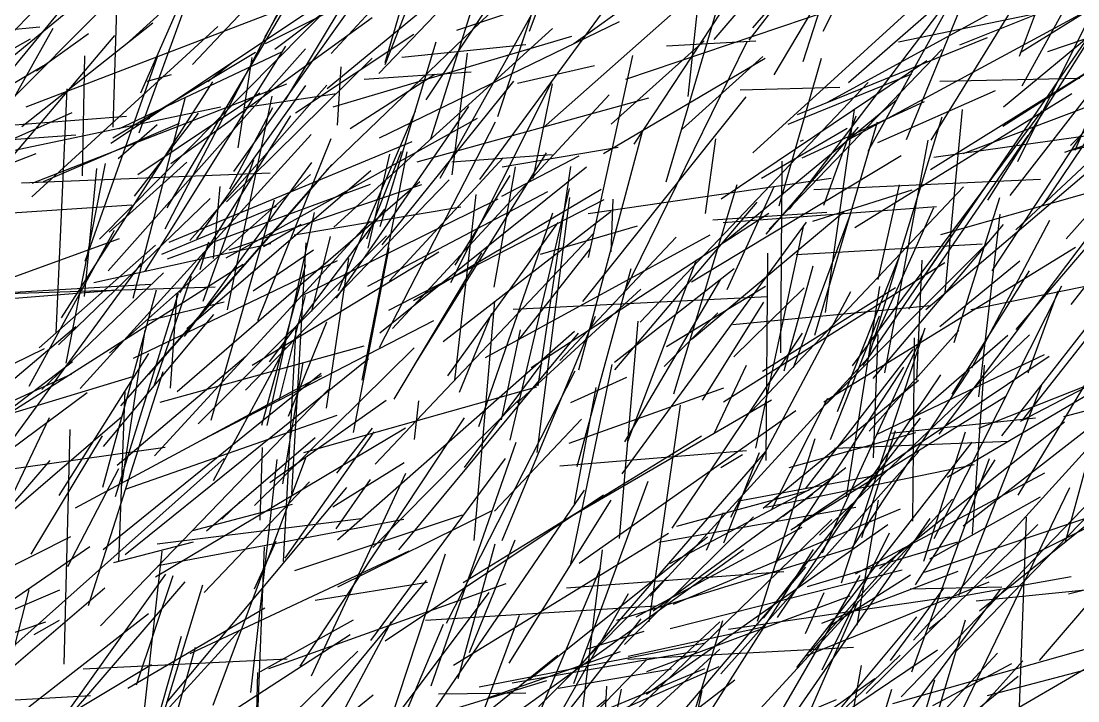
# Model space of a CAD drawing. Header units: metres. Extents: x 0 to 1019, y 0 to 619.
# Drawn here: x 253.4 to 336.1, y 409.9 to 463.1 of the extents above; entities that cross this region are included whole.
import ezdxf

# ---------------------------------------------------------------- set-up
doc = ezdxf.new("R2010")
doc.units = ezdxf.units.M

msp = doc.modelspace()

# ---------------------------------------------------------------- linework, layer by layer
at = {"color": 139}
for p, q in [((316.205, 462.263), (325.707, 481.319)), ((277.867, 456.35), (296.538, 461.893)), ((325.424, 446.346), (344.558, 451.799)), ((313.145, 435.674), (315.41, 443.899)), ((248.351, 441.007), (261.096, 442.019))]:
    msp.add_line(p, q, dxfattribs=at)
at = {"color": 154}
for p, q in [((266.863, 459.655), (285.633, 479.644)), ((244.505, 449.242), (260.485, 468.737))]:
    msp.add_line(p, q, dxfattribs=at)
at = {"color": 251}
for p, q in [((272.516, 461.808), (282.618, 479.665)), ((331.58, 460.313), (336.912, 474.589)), ((262.766, 455.117), (263.515, 455.474))]:
    msp.add_line(p, q, dxfattribs=at)
at = {"color": 18}
for p, q in [((281.443, 458.946), (299.005, 477.462)), ((290.74, 455.603), (296.984, 474.392)), ((284.232, 436.135), (294.546, 452.737)), ((245.849, 427.062), (264.704, 429.719))]:
    msp.add_line(p, q, dxfattribs=at)
at = {"color": 121}
for p, q in [((281.941, 459.674), (289.087, 477.892)), ((318.28, 453.847), (337.887, 464.428)), ((293.904, 434.524), (296.453, 451.687)), ((274.809, 446.321), (287.845, 448.518)), ((327.755, 440.481), (347.546, 444.532)), ((250.842, 421.907), (255.658, 432.032)), ((311.548, 416.34), (323.831, 431.986))]:
    msp.add_line(p, q, dxfattribs=at)
at = {"color": 153}
msp.add_line((262.81, 457.439), (271.111, 476.374), dxfattribs=at)
at = {"color": 226}
for p, q in [((274.169, 456.911), (285.932, 476.578)), ((256.19, 438.626), (257.059, 457.76)), ((268.487, 444.474), (269.017, 450.118)), ((263.953, 419.556), (283.513, 431.229)), ((276.448, 417.744), (285.231, 419.154))]:
    msp.add_line(p, q, dxfattribs=at)
at = {"color": 199}
for p, q in [((281.931, 459.807), (286.88, 476.945)), ((305.173, 454.593), (311.472, 460.302)), ((250.706, 441.724), (263.581, 442.464)), ((254.044, 409.387), (263.421, 416.704))]:
    msp.add_line(p, q, dxfattribs=at)
at = {"color": 174}
for p, q in [((273.304, 460.873), (292.65, 475.482)), ((287.157, 452.048), (294.996, 452.62)), ((326.451, 437.909), (330.021, 449.255)), ((263.423, 404.809), (279.203, 415.052))]:
    msp.add_line(p, q, dxfattribs=at)
at = {"color": 58}
for p, q in [((310.408, 461.573), (321.013, 475.304)), ((292.279, 458.19), (298.304, 459.578)), ((260.822, 425.851), (265.766, 441.757)), ((324.554, 420.969), (333.199, 425.82)), ((272.181, 412.148), (279.45, 416.188))]:
    msp.add_line(p, q, dxfattribs=at)
at = {"color": 65}
for p, q in [((285.129, 456.909), (296.067, 473.369)), ((304.395, 423.364), (314.579, 438.643)), ((292.424, 404.361), (299.16, 409.942))]:
    msp.add_line(p, q, dxfattribs=at)
at = {"color": 155}
for p, q in [((314.639, 459.893), (318.959, 473.298)), ((246.206, 445.284), (255.956, 462.505))]:
    msp.add_line(p, q, dxfattribs=at)
at = {"color": 134}
for p, q in [((262.673, 454.307), (269.266, 472.39)), ((274.114, 421.012), (281.08, 430.919))]:
    msp.add_line(p, q, dxfattribs=at)
at = {"color": 71}
for p, q in [((260.657, 454.754), (261.179, 471.877)), ((273.29, 407.414), (279.782, 413.737))]:
    msp.add_line(p, q, dxfattribs=at)
at = {"color": 252}
for p, q in [((296.702, 461.306), (310.726, 471.386)), ((259.586, 445.99), (277.903, 464.546)), ((304.508, 433.892), (309.481, 450.264)), ((331.801, 431.837), (338.323, 440.128)), ((295.609, 428.252), (310.206, 429.457))]:
    msp.add_line(p, q, dxfattribs=at)
at = {"color": 158}
for p, q in [((324.648, 453.738), (335.941, 472.023)), ((276.18, 440.337), (277.641, 446.198)), ((271.953, 408.077), (272.479, 421.921))]:
    msp.add_line(p, q, dxfattribs=at)
at = {"color": 216}
for p, q in [((331.441, 452.072), (341.041, 471.418)), ((255.203, 450.494), (265.849, 455.065)), ((325.92, 427.357), (343.966, 438.011))]:
    msp.add_line(p, q, dxfattribs=at)
at = {"color": 248}
for p, q in [((285.507, 453.837), (290.932, 470.994)), ((246.381, 444.915), (260.765, 461.931)), ((297.833, 444.561), (301.318, 460.369)), ((272.886, 436.402), (281.899, 448.337))]:
    msp.add_line(p, q, dxfattribs=at)
at = {"color": 57}
for p, q in [((289.35, 450.669), (303.928, 470.561)), ((287.077, 442.593), (295.019, 458.404)), ((278.113, 441.363), (288.467, 456.377)), ((251.359, 441.698), (268.623, 442.256)), ((297.059, 412.451), (311.689, 429.357))]:
    msp.add_line(p, q, dxfattribs=at)
at = {"color": 204}
for p, q in [((294.305, 454.708), (312.786, 471.076)), ((278.211, 454.908), (278.482, 459.475)), ((269.72, 445.159), (284.791, 450.265)), ((324.887, 422.554), (334.89, 442.343)), ((311.083, 404.678), (324.578, 424.127)), ((287.283, 412.658), (304.091, 422.968)), ((308.92, 403.656), (320.259, 411.607))]:
    msp.add_line(p, q, dxfattribs=at)
at = {"color": 143}
for p, q in [((301.41, 453.42), (312.908, 470.894)), ((271.706, 425.158), (284.202, 437.489)), ((314.169, 423.589), (333.901, 436.846)), ((308.635, 406.352), (326.316, 425.646)), ((261.794, 410.837), (272.524, 417.131))]:
    msp.add_line(p, q, dxfattribs=at)
at = {"color": 83}
for p, q in [((310.693, 452.758), (330.634, 470.922)), ((312.756, 448.596), (316.085, 460.151)), ((299.848, 402.66), (317.259, 409.969))]:
    msp.add_line(p, q, dxfattribs=at)
at = {"color": 195}
for p, q in [((322.737, 453.785), (329.683, 470.764)), ((307.009, 447.993), (307.817, 453.839)), ((288.529, 413.652), (292.108, 422.465)), ((298.435, 401.074), (314.85, 420.314))]:
    msp.add_line(p, q, dxfattribs=at)
at = {"color": 108}
for p, q in [((261.629, 461.23), (271.398, 470.055)), ((308.451, 445.748), (321.948, 456.899)), ((272.397, 445.421), (275.365, 447.159)), ((300.267, 422.558), (301.723, 439.567)), ((308.192, 428.111), (309.897, 429.139)), ((295.474, 410.852), (304.331, 412.371))]:
    msp.add_line(p, q, dxfattribs=at)
at = {"color": 133}
for p, q in [((277.329, 451.381), (296.858, 470.175)), ((249.056, 399.17), (266.281, 419.158))]:
    msp.add_line(p, q, dxfattribs=at)
at = {"color": 115}
for p, q in [((310.691, 462.54), (317.483, 470.341)), ((247.895, 456.313), (262.804, 468.532))]:
    msp.add_line(p, q, dxfattribs=at)
at = {"color": 131}
for p, q in [((331.632, 460.606), (347.365, 470.378)), ((255.073, 434.217), (264.592, 443.36))]:
    msp.add_line(p, q, dxfattribs=at)
at = {"color": 182}
for p, q in [((246.751, 450.97), (265.133, 469.42)), ((331.786, 457.985), (335.128, 464.045)), ((331.649, 431.755), (346.46, 439.492)), ((296.751, 425.291), (298.451, 434.373))]:
    msp.add_line(p, q, dxfattribs=at)
at = {"color": 161}
msp.add_line((272.577, 461.306), (289.058, 469.577), dxfattribs=at)
at = {"color": 2}
for p, q in [((286.228, 450.757), (296.631, 469.362)), ((283.007, 421.668), (297.054, 438.647)), ((324.797, 409.495), (330.963, 412.791))]:
    msp.add_line(p, q, dxfattribs=at)
at = {"color": 177}
for p, q in [((293.228, 462.276), (295.914, 469.377)), ((242.733, 454.145), (261.698, 455.611)), ((287.387, 434.963), (289.039, 449.494)), ((319.576, 410.419), (333.014, 423.658))]:
    msp.add_line(p, q, dxfattribs=at)
at = {"color": 104}
for p, q in [((319.736, 452.876), (328.716, 469.113)), ((314.808, 413.355), (329.202, 419.161))]:
    msp.add_line(p, q, dxfattribs=at)
at = {"color": 66}
for p, q in [((305.653, 457.165), (306.822, 468.03)), ((300.919, 413.109), (318.583, 414.049))]:
    msp.add_line(p, q, dxfattribs=at)
at = {"color": 135}
for p, q in [((326.895, 461.212), (344.657, 468.315)), ((307.681, 430.787), (310.204, 436.118))]:
    msp.add_line(p, q, dxfattribs=at)
at = {"color": 24}
for p, q in [((333.419, 448.657), (346.508, 468.095)), ((308.787, 415.478), (326.124, 417.989))]:
    msp.add_line(p, q, dxfattribs=at)
at = {"color": 90}
for p, q in [((241.711, 451.052), (257.921, 467.376)), ((290.558, 405.608), (306.935, 412.39))]:
    msp.add_line(p, q, dxfattribs=at)
at = {"color": 196}
for p, q in [((277.698, 460.517), (284.023, 467.346)), ((286.475, 437.979), (299.621, 448.173)), ((285.097, 416.17), (303.12, 417.296))]:
    msp.add_line(p, q, dxfattribs=at)
at = {"color": 54}
for p, q in [((312.369, 458.867), (317.737, 467.892)), ((242.334, 410.593), (258.827, 421.939))]:
    msp.add_line(p, q, dxfattribs=at)
at = {"color": 109}
msp.add_line((330.322, 456.347), (343.933, 467.641), dxfattribs=at)
at = {"color": 246}
for p, q in [((270.089, 451.281), (280.847, 466.418)), ((335.606, 452.945), (352.35, 457.124)), ((259.878, 429.763), (268.532, 440.106))]:
    msp.add_line(p, q, dxfattribs=at)
at = {"color": 11}
for p, q in [((277.393, 457.777), (287.944, 466.515)), ((271.604, 441.944), (276.314, 445.152))]:
    msp.add_line(p, q, dxfattribs=at)
at = {"color": 62}
for p, q in [((316.585, 456.733), (335.575, 467.121)), ((258.394, 441.503), (259.37, 451.529)), ((311.067, 416.089), (315.579, 430.392))]:
    msp.add_line(p, q, dxfattribs=at)
at = {"color": 191}
for p, q in [((333.777, 460.67), (350.35, 466.377)), ((287.538, 462.338), (298.922, 466.23)), ((263.45, 435.407), (276.835, 450.705)), ((318.029, 425.82), (320.628, 442.275)), ((306.762, 433.382), (311.554, 441.063)), ((291.87, 407.303), (304.009, 419.543))]:
    msp.add_line(p, q, dxfattribs=at)
at = {"color": 88}
for p, q in [((303.909, 450.473), (308.432, 465.8)), ((276.984, 406.085), (294.579, 411.444))]:
    msp.add_line(p, q, dxfattribs=at)
at = {"color": 208}
for p, q in [((313.571, 448.331), (326.746, 465.688)), ((318.676, 446.908), (335.656, 457.381)), ((261.245, 432.957), (277.774, 451.826)), ((294.088, 444.824), (301.678, 447.024)), ((310.934, 429.645), (314.698, 447.076)), ((243.746, 431.84), (255.274, 437.436)), ((282.164, 407.767), (286.663, 421.356)), ((240.391, 411.682), (256.484, 418.533))]:
    msp.add_line(p, q, dxfattribs=at)
at = {"color": 149}
for p, q in [((322.09, 461.44), (342.021, 465.604)), ((330.259, 454.825), (341.91, 462.25)), ((264.896, 444.455), (280.776, 450.287)), ((256.801, 412.727), (257.278, 431.09))]:
    msp.add_line(p, q, dxfattribs=at)
at = {"color": 212}
msp.add_line((329.08, 449.04), (339.884, 466.188), dxfattribs=at)
at = {"color": 126}
msp.add_line((260.476, 453.518), (278.243, 465.357), dxfattribs=at)
at = {"color": 128}
for p, q in [((253.84, 456.356), (273.751, 463.97)), ((242.304, 453.056), (257.712, 454.169)), ((284.22, 430.31), (284.564, 433.338))]:
    msp.add_line(p, q, dxfattribs=at)
at = {"color": 241}
for p, q in [((264.719, 446.796), (274.029, 464.63)), ((328.383, 433.646), (330.044, 447.951)), ((302.701, 397.857), (308.352, 416.146))]:
    msp.add_line(p, q, dxfattribs=at)
at = {"color": 44}
for p, q in [((264.861, 448.432), (274.163, 464.176)), ((265.137, 434.339), (265.643, 441.773)), ((250.866, 405.023), (263.653, 412.713))]:
    msp.add_line(p, q, dxfattribs=at)
at = {"color": 132}
for p, q in [((300.768, 458.508), (316.84, 463.95)), ((256.958, 436.275), (260.04, 451.912)), ((261.311, 426.592), (263.154, 438.873)), ((256.413, 425.923), (263.434, 437.05))]:
    msp.add_line(p, q, dxfattribs=at)
at = {"color": 92}
for p, q in [((330.834, 449.403), (342.491, 464.455)), ((296.427, 420.456), (299.693, 436.186))]:
    msp.add_line(p, q, dxfattribs=at)
at = {"color": 173}
for p, q in [((265.151, 451.908), (280.904, 463.339)), ((296.318, 430.031), (308.419, 434.367)), ((314.825, 415.116), (316.283, 418.336)), ((297.772, 413.924), (302.19, 415.303))]:
    msp.add_line(p, q, dxfattribs=at)
at = {"color": 74}
msp.add_line((307.674, 461.626), (309.398, 463.636), dxfattribs=at)
at = {"color": 228}
for p, q in [((318.198, 458.247), (324.654, 463.885)), ((280.291, 458.524), (288.657, 459.097)), ((284.433, 452.044), (302.55, 457.056)), ((299.908, 435.765), (311.045, 448.896)), ((327.838, 435.914), (333.947, 447.48)), ((296.942, 428.188), (301.173, 443.695)), ((293.212, 411.544), (307.142, 422.704))]:
    msp.add_line(p, q, dxfattribs=at)
at = {"color": 180}
for p, q in [((331.28, 446.732), (349.352, 463.642)), ((259.871, 421.714), (276.924, 435.511)), ((278.143, 427.678), (280.942, 431.198))]:
    msp.add_line(p, q, dxfattribs=at)
at = {"color": 167}
for p, q in [((335.222, 446.017), (350.475, 463.167)), ((280.962, 421.854), (292.431, 433.458)), ((328.934, 419.463), (344.658, 427.329)), ((285.263, 408.401), (297.529, 426.349)), ((310.205, 404.335), (319.11, 419.673))]:
    msp.add_line(p, q, dxfattribs=at)
at = {"color": 253}
msp.add_line((239.02, 461.154), (254.914, 462.612), dxfattribs=at)
at = {"color": 186}
for p, q in [((253.499, 454.812), (263.753, 462.929)), ((327.165, 452.697), (344.815, 459.373)), ((280.592, 445.279), (282.286, 452.636)), ((316.102, 415.937), (326.777, 420.012))]:
    msp.add_line(p, q, dxfattribs=at)
at = {"color": 61}
for p, q in [((254.292, 449.312), (268.829, 462.647)), ((282.26, 442.722), (291.154, 452.37)), ((280.145, 400.836), (286.485, 415.859))]:
    msp.add_line(p, q, dxfattribs=at)
at = {"color": 183}
for p, q in [((277.914, 446.934), (295.031, 462.486)), ((270.997, 434.174), (286.932, 450.642))]:
    msp.add_line(p, q, dxfattribs=at)
at = {"color": 34}
for p, q in [((281.496, 453.918), (300.259, 463.038)), ((267.694, 441.14), (271.655, 452.209)), ((320.114, 435.09), (330.328, 447.131))]:
    msp.add_line(p, q, dxfattribs=at)
at = {"color": 215}
for p, q in [((323.873, 442.725), (337.361, 462.39)), ((324.865, 452.413), (343.717, 455.061)), ((260.333, 446.53), (266.413, 452.013)), ((320.607, 420.217), (335.08, 431.706)), ((321.483, 430.799), (332.822, 432.015))]:
    msp.add_line(p, q, dxfattribs=at)
at = {"color": 72}
for p, q in [((240.879, 454.135), (254.177, 461.683)), ((300.66, 414.271), (310.765, 424.255))]:
    msp.add_line(p, q, dxfattribs=at)
at = {"color": 86}
for p, q in [((254.637, 459.167), (258.709, 462.081)), ((269.504, 448.917), (280.926, 460.159))]:
    msp.add_line(p, q, dxfattribs=at)
at = {"color": 53}
for p, q in [((274.903, 455.879), (284.165, 462.036)), ((258.235, 450.956), (258.421, 460.331))]:
    msp.add_line(p, q, dxfattribs=at)
at = {"color": 9}
msp.add_line((281.527, 446.982), (285.933, 461.434), dxfattribs=at)
at = {"color": 146}
for p, q in [((299.604, 454.988), (306.89, 461.512)), ((265.03, 445.764), (284.043, 453.649)), ((256.365, 437.708), (268.246, 449.163)), ((328.442, 416.896), (342.587, 428.305))]:
    msp.add_line(p, q, dxfattribs=at)
at = {"color": 25}
for p, q in [((300.588, 441.741), (310.267, 461.452)), ((262.228, 436.688), (278.199, 444.311)), ((296.126, 404.863), (308.127, 416.047))]:
    msp.add_line(p, q, dxfattribs=at)
at = {"color": 249}
for p, q in [((303.944, 461.134), (310.938, 461.503)), ((249.949, 422.332), (261.325, 432.122)), ((277.846, 425.044), (283.419, 428.5)), ((276.179, 411.824), (283.535, 427.68)), ((321.665, 409.66), (340.49, 414.967))]:
    msp.add_line(p, q, dxfattribs=at)
at = {"color": 98}
msp.add_line((314.184, 455.738), (329.057, 461.776), dxfattribs=at)
at = {"color": 41}
msp.add_line((335.557, 453.327), (344.274, 462.004), dxfattribs=at)
at = {"color": 99}
for p, q in [((260.243, 443.515), (275.693, 460.883)), ((254.077, 434.474), (260.744, 446.684))]:
    msp.add_line(p, q, dxfattribs=at)
at = {"color": 42}
for p, q in [((260.609, 453.919), (271.793, 460.621)), ((291.092, 451.644), (300.159, 453.197)), ((266.683, 413.571), (283.806, 421.608))]:
    msp.add_line(p, q, dxfattribs=at)
at = {"color": 40}
for p, q in [((261.093, 454.623), (273.903, 460.679)), ((314.847, 408.288), (318.933, 417.66))]:
    msp.add_line(p, q, dxfattribs=at)
at = {"color": 36}
msp.add_line((263.152, 443.487), (274.158, 461.09), dxfattribs=at)
at = {"color": 119}
for p, q in [((283.227, 460.232), (292.93, 461.233)), ((311.975, 446.779), (325.483, 460.838)), ((324.495, 415.492), (325.803, 416.532))]:
    msp.add_line(p, q, dxfattribs=at)
at = {"color": 164}
for p, q in [((324.611, 451.457), (339.42, 460.671)), ((325.761, 441.788), (327.105, 456.142))]:
    msp.add_line(p, q, dxfattribs=at)
at = {"color": 76}
for p, q in [((258.457, 444.271), (264.147, 460.341)), ((311.387, 450.768), (318.09, 454.692)), ((257.088, 420.369), (261.085, 428.038))]:
    msp.add_line(p, q, dxfattribs=at)
at = {"color": 244}
msp.add_line((268.057, 458.326), (270.015, 459.863), dxfattribs=at)
at = {"color": 37}
for p, q in [((270.42, 453.13), (271.522, 460.199)), ((316.455, 433.102), (329.366, 446.01)), ((327.164, 423.563), (342.492, 435.513))]:
    msp.add_line(p, q, dxfattribs=at)
at = {"color": 123}
for p, q in [((287.172, 451.029), (288.373, 460.538)), ((328.38, 431.187), (343.479, 437.168))]:
    msp.add_line(p, q, dxfattribs=at)
at = {"color": 227}
for p, q in [((299.008, 452.684), (311.664, 460.161)), ((314.419, 453.663), (314.668, 453.765)), ((291.067, 449.35), (297.119, 452.502))]:
    msp.add_line(p, q, dxfattribs=at)
at = {"color": 221}
for p, q in [((308.226, 449.156), (324.31, 459.978)), ((297.804, 447.997), (316.838, 450.754)), ((330.18, 430.601), (344.051, 448.371))]:
    msp.add_line(p, q, dxfattribs=at)
at = {"color": 91}
for p, q in [((246.187, 454.248), (255.188, 459.583)), ((311.74, 428.67), (311.88, 444.899)), ((323.13, 412.12), (329.213, 428.829)), ((252.36, 411.806), (254.075, 418.534))]:
    msp.add_line(p, q, dxfattribs=at)
at = {"color": 47}
for p, q in [((313.478, 454.998), (323.154, 458.939)), ((279.187, 454.649), (285.829, 458.897)), ((296.45, 424.272), (312.158, 433.411)), ((287.655, 411.604), (290.548, 422.149))]:
    msp.add_line(p, q, dxfattribs=at)
at = {"color": 63}
for p, q in [((254.31, 450.379), (274.244, 458.153)), ((258.057, 434.301), (276.152, 454.187)), ((248.106, 430.976), (262.186, 435.237))]:
    msp.add_line(p, q, dxfattribs=at)
at = {"color": 20}
for p, q in [((256.599, 439.844), (268.434, 458.317)), ((254.469, 415.037), (256.448, 416.18))]:
    msp.add_line(p, q, dxfattribs=at)
at = {"color": 136}
for p, q in [((263.306, 458.367), (265.215, 458.872)), ((301.887, 439.497), (319.726, 458.264)), ((290.459, 442.244), (292.138, 451.641)), ((273.975, 420.753), (274.975, 439.07)), ((291.038, 431.839), (292.527, 438.888)), ((285.662, 395.87), (302.399, 413.091))]:
    msp.add_line(p, q, dxfattribs=at)
at = {"color": 245}
for p, q in [((281.692, 445.554), (291.99, 458.35)), ((308.369, 447.285), (325.082, 448.552)), ((240.015, 420.186), (258.622, 433.999)), ((313.066, 424.304), (317.98, 428.121))]:
    msp.add_line(p, q, dxfattribs=at)
at = {"color": 211}
msp.add_line((293.524, 450.735), (295.015, 458.149), dxfattribs=at)
at = {"color": 137}
for p, q in [((325.329, 458.346), (336.281, 458.598)), ((316.247, 433.254), (335.955, 445.36)), ((264.324, 433.24), (280.298, 437.652))]:
    msp.add_line(p, q, dxfattribs=at)
at = {"color": 140}
for p, q in [((335.925, 452.955), (338.317, 458.557)), ((280.494, 446.021), (283.221, 452.875))]:
    msp.add_line(p, q, dxfattribs=at)
at = {"color": 85}
for p, q in [((262.589, 451.042), (272.113, 457.435)), ((326.299, 433.864), (332.354, 443.513)), ((257.707, 424.97), (276.982, 435.328)), ((268.483, 409.529), (275.722, 428.864)), ((278.093, 423.321), (280.789, 427.169)), ((264.853, 409.722), (278.924, 426.546))]:
    msp.add_line(p, q, dxfattribs=at)
at = {"color": 201}
for p, q in [((266.643, 445.892), (277.371, 458.058)), ((251.946, 447.991), (262.111, 448.676)), ((305.963, 438.201), (317.847, 448.161))]:
    msp.add_line(p, q, dxfattribs=at)
at = {"color": 179}
for p, q in [((267.189, 446.019), (275.723, 458.025)), ((308.971, 424.236), (318.378, 441.883)), ((302.798, 401.865), (315.444, 421.699))]:
    msp.add_line(p, q, dxfattribs=at)
at = {"color": 84}
for p, q in [((270.859, 456.295), (278.122, 457.403)), ((298.391, 406.028), (316.887, 424.04))]:
    msp.add_line(p, q, dxfattribs=at)
at = {"color": 6}
for p, q in [((282.501, 439.002), (299.47, 457.297)), ((313.548, 428.127), (323.463, 430.855)), ((262.55, 404.124), (264.47, 421.562)), ((300.944, 413.349), (311.522, 415.657))]:
    msp.add_line(p, q, dxfattribs=at)
at = {"color": 116}
for p, q in [((309.718, 457.689), (317.497, 457.894)), ((308.408, 433.265), (325.723, 444.163)), ((323.217, 423.929), (323.349, 438.279))]:
    msp.add_line(p, q, dxfattribs=at)
at = {"color": 68}
for p, q in [((320.478, 453.564), (329.688, 457.619)), ((318.87, 415.777), (320.539, 425.569))]:
    msp.add_line(p, q, dxfattribs=at)
at = {"color": 156}
for p, q in [((262.217, 441.372), (266.303, 457.104)), ((335.406, 418.231), (336.658, 418.54))]:
    msp.add_line(p, q, dxfattribs=at)
at = {"color": 181}
msp.add_line((269.592, 440.454), (273.083, 457.197), dxfattribs=at)
at = {"color": 169}
for p, q in [((297.4, 441.12), (310.184, 457.135)), ((312.631, 416.385), (325.411, 435.379))]:
    msp.add_line(p, q, dxfattribs=at)
at = {"color": 187}
for p, q in [((314.559, 452.354), (324.129, 456.755)), ((320.496, 442.841), (322.19, 450.239))]:
    msp.add_line(p, q, dxfattribs=at)
at = {"color": 238}
msp.add_line((324.233, 440.498), (343.204, 456.622), dxfattribs=at)
at = {"color": 209}
msp.add_line((335.109, 452.799), (345.658, 456.567), dxfattribs=at)
at = {"color": 168}
msp.add_line((240.68, 448.431), (257.43, 455.893), dxfattribs=at)
at = {"color": 205}
for p, q in [((252.304, 452.816), (269.082, 456.36)), ((333.13, 413.004), (348.488, 431.01))]:
    msp.add_line(p, q, dxfattribs=at)
at = {"color": 70}
for p, q in [((262.313, 449.363), (267.323, 455.866)), ((318.499, 436.078), (333.343, 456.044)), ((308.208, 411.978), (323.687, 429.373)), ((309.462, 425.497), (320.5, 427.54)), ((329.063, 410.286), (341.215, 413.469))]:
    msp.add_line(p, q, dxfattribs=at)
at = {"color": 22}
for p, q in [((265.863, 441.787), (274.541, 455.655)), ((271.959, 439.624), (277.712, 453.873)), ((309.136, 439.314), (324.614, 440.795)), ((268.492, 427.092), (274.136, 437.531))]:
    msp.add_line(p, q, dxfattribs=at)
at = {"color": 184}
for p, q in [((269.767, 449.944), (273.144, 456.287)), ((298.173, 400.083), (300.423, 410.766))]:
    msp.add_line(p, q, dxfattribs=at)
at = {"color": 89}
for p, q in [((278.267, 441.971), (284.312, 456.034)), ((303.938, 437.586), (311.685, 442.302)), ((302.661, 418.052), (319.735, 436.713)), ((275.558, 429.301), (293.807, 434.435))]:
    msp.add_line(p, q, dxfattribs=at)
at = {"color": 159}
msp.add_line((316.247, 448.647), (318.796, 455.637), dxfattribs=at)
at = {"color": 79}
for p, q in [((316.378, 440.262), (318.644, 456.133)), ((308.688, 442.062), (312.361, 450.101)), ((323.417, 418.939), (329.664, 428.731))]:
    msp.add_line(p, q, dxfattribs=at)
at = {"color": 150}
msp.add_line((329.44, 443.515), (337.414, 455.642), dxfattribs=at)
at = {"color": 29}
for p, q in [((335.605, 440.886), (347.503, 455.984)), ((251.612, 431.834), (270.831, 444.023))]:
    msp.add_line(p, q, dxfattribs=at)
at = {"color": 113}
for p, q in [((261.042, 452.297), (264.08, 454.97)), ((309.216, 436.778), (314.707, 442.171)), ((324.123, 419.916), (339.375, 425.045))]:
    msp.add_line(p, q, dxfattribs=at)
at = {"color": 26}
for p, q in [((269.483, 444.54), (289.168, 455.458)), ((299.867, 436.357), (309.244, 443.686))]:
    msp.add_line(p, q, dxfattribs=at)
at = {"color": 240}
for p, q in [((281.476, 437.521), (290.562, 455.169)), ((316.131, 412.287), (321.384, 423.012))]:
    msp.add_line(p, q, dxfattribs=at)
at = {"color": 141}
for p, q in [((315.563, 438.49), (320.461, 455.172)), ((297.087, 435.757), (302.076, 454.426)), ((288.902, 422.4), (290.517, 441.129))]:
    msp.add_line(p, q, dxfattribs=at)
at = {"color": 78}
for p, q in [((319.681, 436.461), (325.504, 455.573)), ((275.285, 412.571), (288.131, 432.013)), ((281.933, 414.543), (299.003, 425.991))]:
    msp.add_line(p, q, dxfattribs=at)
at = {"color": 23}
for p, q in [((311.747, 446.38), (318.963, 454.77)), ((278.228, 418.769), (290.252, 424.728)), ((321.941, 398.118), (327.346, 416.199)), ((289.97, 410.102), (300.354, 413.72))]:
    msp.add_line(p, q, dxfattribs=at)
at = {"color": 122}
for p, q in [((322.908, 440.514), (332.24, 454.101)), ((272.914, 426.954), (282.008, 433.394))]:
    msp.add_line(p, q, dxfattribs=at)
at = {"color": 171}
for p, q in [((321.029, 435.525), (324.412, 453.742)), ((268.309, 431.812), (273.271, 449.065))]:
    msp.add_line(p, q, dxfattribs=at)
at = {"color": 77}
msp.add_line((239.451, 446.908), (254.628, 452.695), dxfattribs=at)
at = {"color": 225}
for p, q in [((280.122, 434.948), (283.664, 452.839)), ((302.38, 410.383), (321.255, 423.669))]:
    msp.add_line(p, q, dxfattribs=at)
at = {"color": 52}
for p, q in [((305.894, 442.665), (322.302, 452.541)), ((291.862, 411.256), (306.202, 413.748))]:
    msp.add_line(p, q, dxfattribs=at)
at = {"color": 15}
for p, q in [((331.299, 438.909), (343.15, 452.782)), ((292.265, 433.186), (301.925, 442.073)), ((315.197, 413.679), (322.434, 421.802))]:
    msp.add_line(p, q, dxfattribs=at)
at = {"color": 125}
msp.add_line((266.24, 438.369), (276.194, 452.001), dxfattribs=at)
at = {"color": 142}
for p, q in [((281.506, 438.666), (297.684, 451.661)), ((316.158, 421.448), (324.043, 438.653)), ((317.642, 419.084), (324.176, 439.053)), ((258.297, 412.358), (274.254, 413.137))]:
    msp.add_line(p, q, dxfattribs=at)
at = {"color": 111}
msp.add_line((312.901, 437.099), (312.988, 452.103), dxfattribs=at)
at = {"color": 234}
for p, q in [((253.469, 450.4), (272.932, 451.192)), ((254.232, 421.343), (259.811, 430.602))]:
    msp.add_line(p, q, dxfattribs=at)
at = {"color": 207}
msp.add_line((260.372, 437.061), (276.077, 451.065), dxfattribs=at)
at = {"color": 203}
for p, q in [((266.411, 438.988), (280.8, 451.355)), ((244.701, 440.075), (261.136, 446.035)), ((281.146, 428.387), (298.293, 446.498)), ((313.684, 423.249), (330.563, 433.739))]:
    msp.add_line(p, q, dxfattribs=at)
at = {"color": 229}
for p, q in [((287.399, 443.949), (291.707, 450.962)), ((289.791, 436.725), (307.37, 446.332)), ((304.213, 420.602), (317.441, 427.621))]:
    msp.add_line(p, q, dxfattribs=at)
at = {"color": 151}
for p, q in [((315.477, 449.868), (333.214, 450.68)), ((271.717, 418.61), (273.393, 422.365)), ((235.638, 409.48), (255.372, 416.033))]:
    msp.add_line(p, q, dxfattribs=at)
at = {"color": 50}
for p, q in [((265.662, 434.067), (284.647, 450.516)), ((303.338, 422.269), (318.754, 425.012)), ((251.534, 401.226), (264.762, 419.763)), ((289.855, 398.744), (300.97, 418.245))]:
    msp.add_line(p, q, dxfattribs=at)
at = {"color": 105}
for p, q in [((284.147, 441.19), (298.821, 449.918)), ((324.081, 420.791), (327.345, 430.92))]:
    msp.add_line(p, q, dxfattribs=at)
at = {"color": 176}
for p, q in [((291.721, 430.252), (296.346, 449.962)), ((243.904, 415.953), (257.331, 422.71))]:
    msp.add_line(p, q, dxfattribs=at)
at = {"color": 237}
for p, q in [((310.593, 432.536), (327.197, 450.084)), ((323.025, 431.834), (330.661, 438.47)), ((250.832, 423.007), (255.728, 428.666))]:
    msp.add_line(p, q, dxfattribs=at)
at = {"color": 114}
for p, q in [((315.396, 447.403), (323.174, 449.855)), ((322.319, 410.166), (339.61, 428.109)), ((302.397, 412.164), (318.325, 418.078))]:
    msp.add_line(p, q, dxfattribs=at)
at = {"color": 233}
msp.add_line((275.391, 441.556), (290.766, 449.139), dxfattribs=at)
at = {"color": 193}
for p, q in [((280.571, 442.316), (294.668, 449.714)), ((315.867, 407.613), (325.153, 413.842))]:
    msp.add_line(p, q, dxfattribs=at)
at = {"color": 3}
for p, q in [((282.226, 440.437), (299.057, 449.1)), ((279.456, 430.849), (282.24, 445.301)), ((318.474, 421.829), (327.665, 435.748))]:
    msp.add_line(p, q, dxfattribs=at)
at = {"color": 33}
msp.add_line((293.82, 429.303), (296.39, 449.247), dxfattribs=at)
at = {"color": 127}
msp.add_line((299.611, 445.012), (299.778, 449.116), dxfattribs=at)
at = {"color": 101}
msp.add_line((325.271, 430.717), (339.26, 449.264), dxfattribs=at)
at = {"color": 59}
for p, q in [((264.46, 444.814), (273.428, 448.574)), ((320.142, 428.878), (320.508, 438.539))]:
    msp.add_line(p, q, dxfattribs=at)
at = {"color": 200}
for p, q in [((320.166, 438.018), (324.873, 448.481)), ((277.334, 432.764), (279.099, 444.491))]:
    msp.add_line(p, q, dxfattribs=at)
at = {"color": 82}
for p, q in [((263.884, 429.039), (280.749, 447.405)), ((288.888, 399.735), (301.953, 416.269))]:
    msp.add_line(p, q, dxfattribs=at)
at = {"color": 120}
msp.add_line((272.687, 431.398), (276.413, 448.072), dxfattribs=at)
at = {"color": 73}
msp.add_line((289.263, 431.333), (295.04, 448.062), dxfattribs=at)
at = {"color": 16}
msp.add_line((293.345, 435.959), (311.942, 448.017), dxfattribs=at)
at = {"color": 144}
for p, q in [((307.58, 447.507), (316.501, 448.1)), ((319.337, 436.104), (326.291, 446.292)), ((311.71, 425.014), (328.016, 428.365))]:
    msp.add_line(p, q, dxfattribs=at)
at = {"color": 239}
for p, q in [((313.883, 435.953), (318.34, 447.959)), ((269.158, 424.066), (270.615, 425.497))]:
    msp.add_line(p, q, dxfattribs=at)
at = {"color": 243}
for p, q in [((286.844, 435.289), (295.468, 447.296)), ((261.583, 421.308), (280.632, 436.654))]:
    msp.add_line(p, q, dxfattribs=at)
at = {"color": 236}
for p, q in [((300.473, 427.627), (314.899, 447.325)), ((311.452, 435.65), (321.862, 442.218))]:
    msp.add_line(p, q, dxfattribs=at)
at = {"color": 69}
for p, q in [((267.296, 431.536), (282.037, 446.259)), ((312.164, 424.813), (316.571, 433.546))]:
    msp.add_line(p, q, dxfattribs=at)
at = {"color": 210}
for p, q in [((267.452, 443.616), (268.139, 445.773)), ((272.139, 423.996), (272.332, 429.69)), ((285.097, 396.892), (292.44, 416.565))]:
    msp.add_line(p, q, dxfattribs=at)
at = {"color": 87}
for p, q in [((274.638, 426.068), (275.75, 445.71)), ((304.765, 423.523), (315.116, 426.353)), ((264.336, 409.035), (265.983, 414.919))]:
    msp.add_line(p, q, dxfattribs=at)
at = {"color": 95}
msp.add_line((295.59, 436.496), (304.702, 446.142), dxfattribs=at)
at = {"color": 5}
for p, q in [((254.857, 437.495), (263.949, 445.519)), ((317.318, 432.509), (322.103, 444.457)), ((263.416, 439.619), (269.32, 441.094)), ((318.873, 401.859), (321.568, 410.763))]:
    msp.add_line(p, q, dxfattribs=at)
at = {"color": 254}
for p, q in [((259.146, 442.589), (272.972, 445.647)), ((287.756, 434.023), (290.267, 440.205)), ((301.294, 405.357), (309.287, 411.507))]:
    msp.add_line(p, q, dxfattribs=at)
at = {"color": 206}
for p, q in [((271.53, 436.125), (286.121, 445.009)), ((267.959, 423.172), (276.458, 430.464))]:
    msp.add_line(p, q, dxfattribs=at)
at = {"color": 56}
msp.add_line((282.647, 433.458), (289.497, 444.92), dxfattribs=at)
at = {"color": 30}
for p, q in [((292.398, 438.117), (297.998, 445.262)), ((304.244, 415.527), (322.375, 420.105))]:
    msp.add_line(p, q, dxfattribs=at)
at = {"color": 107}
for p, q in [((314.099, 444.781), (328.652, 445.628)), ((246.864, 429.982), (257.737, 439.149)), ((258.729, 417.316), (264.564, 435.625)), ((314.989, 418.8), (326.738, 422.307))]:
    msp.add_line(p, q, dxfattribs=at)
at = {"color": 64}
msp.add_line((250.805, 427.632), (262.831, 444.074), dxfattribs=at)
at = {"color": 118}
for p, q in [((300.911, 430.148), (306.305, 444.376)), ((301.58, 416.429), (314.569, 423.438))]:
    msp.add_line(p, q, dxfattribs=at)
at = {"color": 7}
for p, q in [((323.531, 434.953), (323.942, 444.351)), ((323.002, 418.61), (330.189, 418.785))]:
    msp.add_line(p, q, dxfattribs=at)
at = {"color": 160}
msp.add_line((325.331, 439.151), (331.592, 444.301), dxfattribs=at)
at = {"color": 138}
msp.add_line((272.282, 431.434), (275.727, 444.014), dxfattribs=at)
at = {"color": 93}
for p, q in [((331.453, 425.946), (342.198, 443.686)), ((302.585, 416.047), (305.053, 433.002))]:
    msp.add_line(p, q, dxfattribs=at)
at = {"color": 19}
for p, q in [((263.872, 434.598), (266.788, 443.1)), ((321.482, 413.006), (325.658, 418.665)), ((307.715, 399.498), (322.219, 413.428)), ((303.467, 395.175), (306.735, 410.667))]:
    msp.add_line(p, q, dxfattribs=at)
at = {"color": 14}
for p, q in [((300.686, 430.129), (308.2, 442.848)), ((289.29, 410.953), (306.985, 414.399))]:
    msp.add_line(p, q, dxfattribs=at)
at = {"color": 255}
for p, q in [((259.842, 426.59), (264.045, 442.029)), ((319.192, 392.369), (324.953, 411.493))]:
    msp.add_line(p, q, dxfattribs=at)
at = {"color": 175}
msp.add_line((273.656, 433.442), (275.698, 441.584), dxfattribs=at)
at = {"color": 170}
for p, q in [((332.244, 435.534), (334.594, 441.94)), ((262.469, 411.12), (265.347, 419.675)), ((307.657, 397.387), (323.526, 416.429)), ((281.679, 402.343), (295.449, 413.426))]:
    msp.add_line(p, q, dxfattribs=at)
at = {"color": 166}
msp.add_line((291.949, 440.515), (311.864, 441.507), dxfattribs=at)
at = {"color": 112}
for p, q in [((291.079, 422.411), (298.387, 439.959)), ((318.733, 419.795), (333.559, 427.694))]:
    msp.add_line(p, q, dxfattribs=at)
at = {"color": 51}
for p, q in [((303.753, 436.02), (307.958, 440.236)), ((275.93, 408.117), (285.154, 419.284))]:
    msp.add_line(p, q, dxfattribs=at)
at = {"color": 163}
msp.add_line((316.777, 430.323), (320.617, 439.978), dxfattribs=at)
at = {"color": 231}
for p, q in [((267.606, 430.297), (285.731, 439.631)), ((291.633, 412.811), (299.626, 425.576))]:
    msp.add_line(p, q, dxfattribs=at)
at = {"color": 31}
msp.add_line((274.365, 432.128), (277.358, 439.534), dxfattribs=at)
at = {"color": 222}
for p, q in [((278.213, 422.455), (296.736, 438.781)), ((316.725, 415.725), (323.037, 419.72))]:
    msp.add_line(p, q, dxfattribs=at)
at = {"color": 75}
for p, q in [((315.921, 422.813), (332.341, 438.513)), ((296.465, 433.197), (300.85, 435.185))]:
    msp.add_line(p, q, dxfattribs=at)
at = {"color": 224}
msp.add_line((319.795, 430.968), (326.817, 438.833), dxfattribs=at)
at = {"color": 12}
for p, q in [((260.964, 428.306), (271.035, 436.836)), ((327.18, 409.309), (335.501, 426.55))]:
    msp.add_line(p, q, dxfattribs=at)
at = {"color": 188}
msp.add_line((314.824, 426.461), (323.25, 437.365), dxfattribs=at)
at = {"color": 145}
for p, q in [((320.435, 430.732), (333.525, 436.974)), ((312.841, 396.751), (331.469, 411.78))]:
    msp.add_line(p, q, dxfattribs=at)
at = {"color": 129}
for p, q in [((240.981, 423.859), (257.461, 436.423)), ((290.474, 424.69), (297.295, 431.913))]:
    msp.add_line(p, q, dxfattribs=at)
at = {"color": 124}
for p, q in [((273.926, 426.829), (275.523, 436.333)), ((263.305, 404.624), (267.664, 418.942))]:
    msp.add_line(p, q, dxfattribs=at)
at = {"color": 172}
for p, q in [((288.129, 428.109), (294.227, 436.28)), ((286.115, 410.407), (292.942, 410.491))]:
    msp.add_line(p, q, dxfattribs=at)
at = {"color": 48}
for p, q in [((312.49, 420.641), (322.509, 435.986)), ((311.498, 424.941), (323.671, 434.966)), ((275.585, 403.328), (282.436, 416.06))]:
    msp.add_line(p, q, dxfattribs=at)
at = {"color": 27}
msp.add_line((327.881, 422.914), (328.835, 436.12), dxfattribs=at)
at = {"color": 103}
msp.add_line((335.025, 432.111), (351.814, 436.593), dxfattribs=at)
at = {"color": 81}
for p, q in [((250.398, 432.255), (257.42, 435.458)), ((259.66, 415.739), (277.495, 434.219))]:
    msp.add_line(p, q, dxfattribs=at)
at = {"color": 55}
for p, q in [((286.735, 415.924), (296.798, 435.686)), ((264.14, 420.45), (283.389, 424.086))]:
    msp.add_line(p, q, dxfattribs=at)
at = {"color": 102}
for p, q in [((261.095, 420.745), (261.579, 434.143)), ((267.772, 418.329), (276.008, 427.007)), ((331.405, 404.992), (332.11, 424.241))]:
    msp.add_line(p, q, dxfattribs=at)
at = {"color": 190}
for p, q in [((326.827, 418.11), (333.329, 434.661)), ((321.703, 404.828), (329.835, 413.586))]:
    msp.add_line(p, q, dxfattribs=at)
at = {"color": 192}
msp.add_line((335.168, 422.311), (338.404, 434.212), dxfattribs=at)
at = {"color": 232}
msp.add_line((297.099, 420.639), (314.078, 432.572), dxfattribs=at)
at = {"color": 43}
for p, q in [((323.282, 414.608), (339.757, 432.761)), ((328.176, 417.689), (347.764, 419.651))]:
    msp.add_line(p, q, dxfattribs=at)
at = {"color": 220}
for p, q in [((261.609, 426.421), (278.168, 432.21)), ((260.703, 420.681), (266.944, 422.302)), ((264.012, 408.217), (270.492, 415.317))]:
    msp.add_line(p, q, dxfattribs=at)
at = {"color": 96}
for p, q in [((326.635, 413.771), (344.399, 432.081)), ((300.057, 416.171), (318.581, 421.891))]:
    msp.add_line(p, q, dxfattribs=at)
at = {"color": 147}
for p, q in [((319.226, 422.645), (321.867, 431.018)), ((271.502, 393.894), (271.961, 412.083))]:
    msp.add_line(p, q, dxfattribs=at)
at = {"color": 28}
msp.add_line((285.52, 411.031), (292.186, 430.102), dxfattribs=at)
at = {"color": 8}
msp.add_line((288.032, 419.127), (306.685, 430.6), dxfattribs=at)
at = {"color": 213}
msp.add_line((314.131, 412.469), (327.857, 430.113), dxfattribs=at)
at = {"color": 178}
for p, q in [((317.092, 429.632), (330.771, 430.184)), ((272.837, 412.397), (291.399, 419.032))]:
    msp.add_line(p, q, dxfattribs=at)
at = {"color": 130}
msp.add_line((308.444, 422.233), (311.21, 429.293), dxfattribs=at)
at = {"color": 106}
for p, q in [((250.306, 411.872), (269.321, 428.824)), ((280.816, 414.578), (291.339, 428.826))]:
    msp.add_line(p, q, dxfattribs=at)
at = {"color": 49}
msp.add_line((271.421, 410.497), (273.471, 428.746), dxfattribs=at)
at = {"color": 46}
for p, q in [((296.701, 411.223), (302.518, 427.04)), ((274.857, 420.062), (287.974, 424.411))]:
    msp.add_line(p, q, dxfattribs=at)
at = {"color": 235}
for p, q in [((302.913, 416.905), (315.388, 426.057)), ((262.805, 398.9), (267.081, 414.068))]:
    msp.add_line(p, q, dxfattribs=at)
at = {"color": 219}
for p, q in [((266.873, 423.179), (274.69, 425.255)), ((298.863, 403.505), (299.285, 411.009))]:
    msp.add_line(p, q, dxfattribs=at)
at = {"color": 38}
msp.add_line((304.486, 417.427), (322.249, 424.874), dxfattribs=at)
at = {"color": 97}
for p, q in [((307.086, 421.659), (308.41, 424.593)), ((316.435, 395.881), (331.824, 412.985)), ((289.047, 404.185), (308.071, 412.543))]:
    msp.add_line(p, q, dxfattribs=at)
at = {"color": 185}
msp.add_line((264.085, 422.144), (280.046, 424.137), dxfattribs=at)
at = {"color": 21}
msp.add_line((292.277, 408.996), (309.976, 421.713), dxfattribs=at)
at = {"color": 152}
msp.add_line((296.952, 405.517), (298.927, 421.667), dxfattribs=at)
at = {"color": 67}
for p, q in [((292.544, 405.492), (298.792, 420.228)), ((247.096, 407.654), (259.995, 418.691))]:
    msp.add_line(p, q, dxfattribs=at)
at = {"color": 165}
msp.add_line((296.125, 418.691), (313.121, 419.989), dxfattribs=at)
at = {"color": 194}
msp.add_line((326.11, 417.894), (335.621, 419.589), dxfattribs=at)
at = {"color": 157}
msp.add_line((321.107, 406.501), (330.084, 418.573), dxfattribs=at)
at = {"color": 80}
msp.add_line((282.506, 408.246), (290.072, 418.342), dxfattribs=at)
at = {"color": 189}
msp.add_line((299.159, 405.704), (308.124, 413.889), dxfattribs=at)
at = {"color": 100}
msp.add_line((319.033, 402.096), (337.845, 413.029), dxfattribs=at)
at = {"color": 35}
msp.add_line((317.231, 401.726), (319.205, 412.611), dxfattribs=at)
at = {"color": 217}
msp.add_line((244.43, 409.469), (258.872, 410.268), dxfattribs=at)
at = {"color": 117}
msp.add_line((272.507, 403.43), (280.985, 410.333), dxfattribs=at)

doc.saveas('drawing.dxf')
